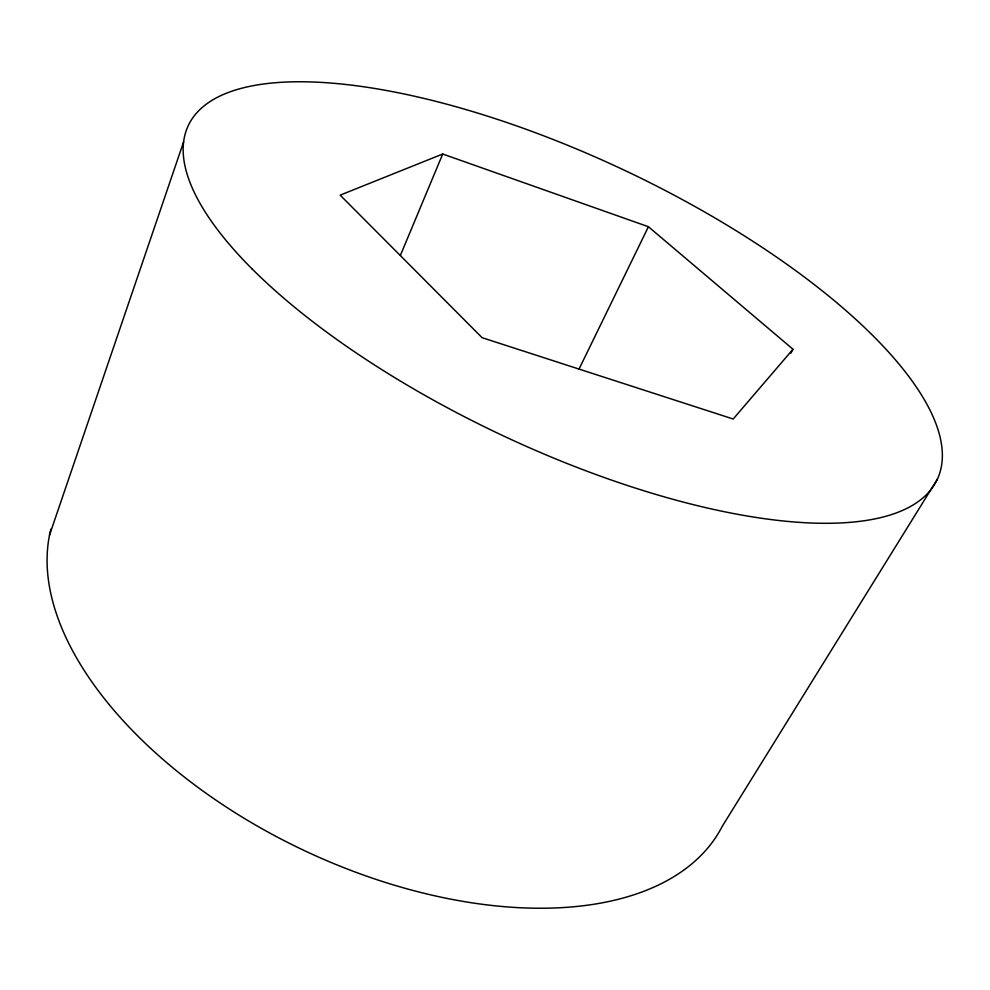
<?xml version="1.0" encoding="UTF-8"?>
<svg xmlns="http://www.w3.org/2000/svg" width="990" height="990" viewBox="0 0 990 990"><rect width="100%" height="100%" fill="white"/><g stroke="black" fill="none" stroke-linecap="round" stroke-linejoin="round"><path stroke-width="1.49" d="M49.5 535.194L183.62 141.867M400.418 255.321L442.716 154.019L648.425 226.735L793.002 349.26L790.763 353.331M578.903 369.344L648.425 226.735M937.443 479.024L722.205 826.402A368.094 204.348 25.3 0 1 318.681 857.142A368.094 204.348 25.3 0 1 50.874 529.106M793.002 349.26L733.182 419.018L482.105 337.689L340.164 195.141L442.716 154.019M251.893 268.698A414.167 145.938 25.3 0 0 906.852 508.39A414.167 145.938 25.3 0 0 529.526 130.532A414.167 145.938 25.3 0 0 251.893 268.698"/></g></svg>
